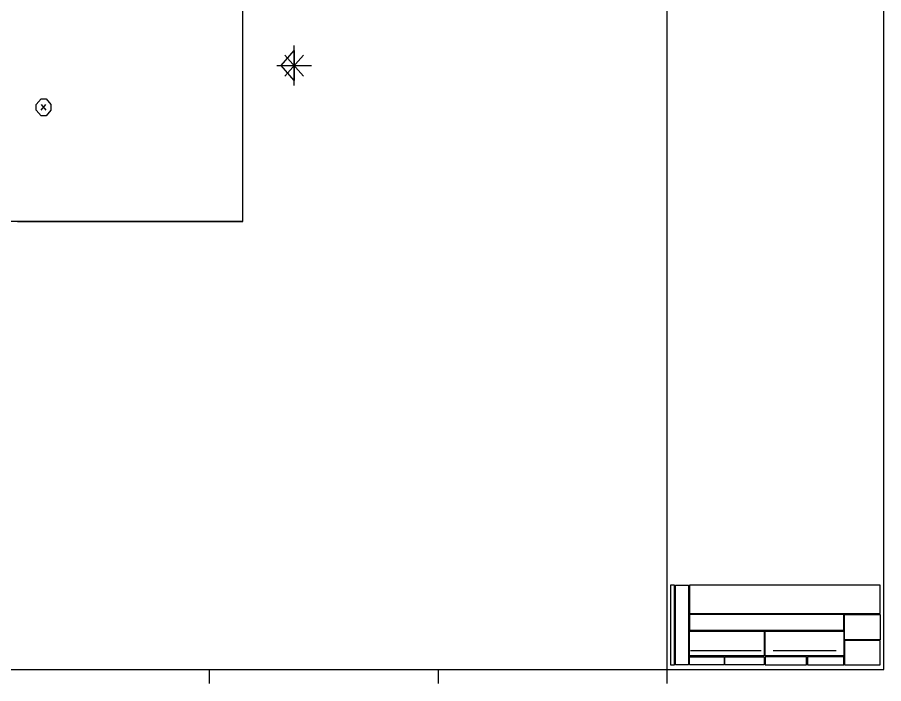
# Model space of a CAD drawing. Extents: x 0 to 5952, y 0 to 1070.
# Drawn here: x 1880 to 2459, y 0 to 445 of the extents above; entities that cross this region are included whole.
import ezdxf

# ---------------------------------------------------------------- set-up
doc = ezdxf.new("R2010")
doc.units = 0

msp = doc.modelspace()

# ---------------------------------------------------------------- linework, layer by layer
at = {"layer": 'ARQ_MARGEM PRANCHA', "color": 210}
for points in [[(2458.854069, 9.499956), (2458.854069, 1014.147456)], [(20.774632, 9.499956), (2458.854069, 9.499956)]]:
    msp.add_lwpolyline(points, dxfattribs=at)
at = {"layer": 'ARQ_VISTA', "color": 252}
for points in [[(2314.269672, 0.00005), (2314.269672, 1014.147456)], [(2008.481971, 0.00005), (2008.481971, 9.499956)], [(2161.375835, 0.00005), (2161.375835, 9.499956)]]:
    msp.add_lwpolyline(points, dxfattribs=at)
at = {"layer": 'ESTANDES', "color": 170}
for points in [[(1895.881452, 390.567317), (1899.187364, 390.567317), (1902.493223, 386.767855), (1902.493223, 382.968298), (1899.187364, 379.168838), (1895.881452, 379.168838), (1892.575593, 382.968298), (1892.575593, 386.767855), (1895.881452, 390.567317)], [(1895.910847, 386.771776), (1899.147174, 382.971814)], [(1895.910847, 382.971814), (1899.147174, 386.771776)]]:
    msp.add_lwpolyline(points, dxfattribs=at)
at = {"layer": 'MALHA', "color": 9}
msp.add_lwpolyline([(1831.097167, 308.882619), (2030.611349, 308.882619)], dxfattribs=at)
at = {"layer": 'PAVILHÃ\x83O', "color": 7}
for points in [[(1880.013298, 308.498398), (2030.591876, 308.498398), (2030.591876, 460.647448), (2032.527089, 460.647448)], [(2056.239414, 412.667808), (2064.986211, 422.690459), (2064.986211, 402.645161), (2056.239414, 412.667808)], [(2064.986211, 399.307624), (2064.986211, 426.027993)], [(2058.775998, 405.58058), (2071.108979, 419.75504)], [(2071.108979, 405.58058), (2058.775998, 419.75504)], [(2053.352999, 412.667808), (2076.619449, 412.667808)]]:
    msp.add_lwpolyline(points, dxfattribs=at)
at = {"layer": 'PPCI - Prancha', "color": 50}
for points in [[(2319.134798, 12.517181), (2319.134798, 65.857923), (2316.47595, 65.857923), (2316.47595, 12.517181), (2319.134798, 12.517181)], [(2329.008797, 65.857923), (2329.008797, 46.863848), (2456.534867, 46.863848), (2456.534867, 65.857923), (2329.008797, 65.857923)], [(2329.008797, 35.655872), (2432.141531, 35.655872), (2432.141531, 46.230717), (2329.008797, 46.230717), (2329.008797, 35.655872)], [(2456.534867, 46.230717), (2456.534867, 29.373975), (2432.692393, 29.373975), (2432.692393, 46.230717), (2456.534867, 46.230717)], [(2379.060096, 35.022748), (2379.060096, 18.488978), (2329.008797, 18.488978), (2329.008797, 35.022748), (2379.060096, 35.022748)], [(2379.610958, 35.022748), (2432.141531, 35.022748), (2432.141531, 18.488978), (2379.610958, 18.488978), (2379.610958, 35.022748)], [(2456.534867, 12.517181), (2456.534867, 28.740855), (2432.692393, 28.740855), (2432.692393, 12.517181), (2456.534867, 12.517181)], [(2329.008797, 17.855857), (2352.17505, 17.855857), (2352.17505, 12.517181), (2329.008797, 12.517181), (2329.008797, 17.855857)], [(2329.838927, 22.065981), (2377.071569, 22.065981)], [(2352.725938, 17.855857), (2379.060096, 17.855857), (2379.060096, 12.517181), (2352.725938, 12.517181), (2352.725938, 17.855857)], [(2379.610958, 17.855857), (2379.610958, 12.517181), (2407.322349, 12.517181), (2407.322349, 17.855857), (2379.610958, 17.855857)], [(2385.118597, 22.065981), (2427.015712, 22.065981)], [(2407.873211, 17.855857), (2407.873211, 12.517181), (2432.141531, 12.517181), (2432.141531, 17.855857), (2407.873211, 17.855857)]]:
    msp.add_lwpolyline(points, dxfattribs=at)
msp.add_lwpolyline([(2328.457909, 65.857923), (2328.457909, 12.517181), (2319.68566, 12.517181), (2319.68566, 65.857923), (2328.457909, 65.857923)], close=True, dxfattribs=at)

doc.saveas('drawing.dxf')
